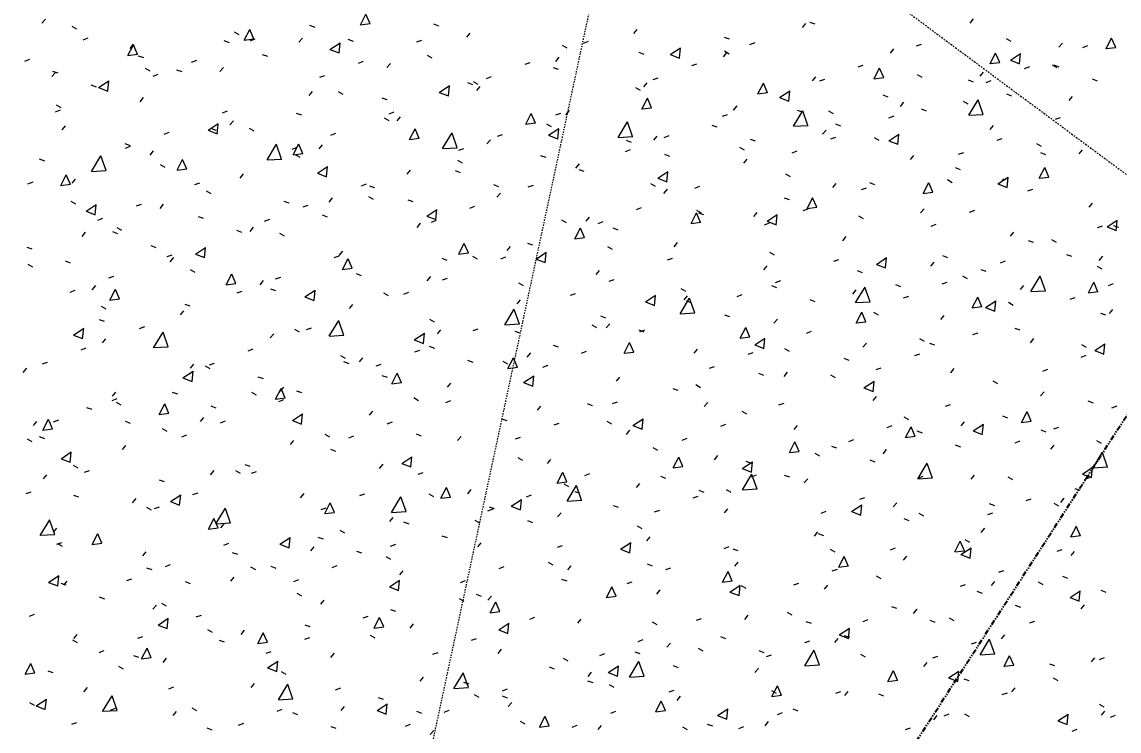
# Model space of a CAD drawing. Header units: centimetres. Extents: x -4512 to 25286, y -2765 to 13485.
# Drawn here: x 21352 to 21437.3, y 10845.5 to 10900.6 of the extents above; entities that cross this region are included whole.
import ezdxf

# ---------------------------------------------------------------- set-up
doc = ezdxf.new("R2010")
doc.units = ezdxf.units.CM
for name, pattern in [('DB_Strichpunkt', [0.28, 0.15, -0.065, 0, -0.065]), ('Grundgrenze', [0.9, 0.4, -0.1, 0.1, -0.1, 0.1, -0.1]), ('Verdeckt 0_5', [0.10584, 0.05292, -0.05292])]:
    doc.linetypes.add(name, pattern=pattern)
for name, color, linetype, lineweight in [('A-ANNO-DIMS', 7, 'Continuous', 5), ('A-ANNO-DIMS-50', 7, 'Continuous', 5), ('A-FLOR', 7, 'Continuous', 9), ('A-FLOR-PATT', 7, 'Continuous', 9), ('S-GRID', 7, 'Continuous', 5)]:
    doc.layers.add(name, color=color, linetype=linetype, lineweight=lineweight)
doc.layers.add('A-DETL', color=251, linetype='Continuous', lineweight=9, true_color=0x4f4f4f)
doc.layers.add('C-PROP-LINE', color=96, linetype='Grundgrenze', lineweight=25, true_color=0x008000)
doc.styles.add('Arial Unicode MS_3', font='ARIALUNI.ttf', dxfattribs={"width": 0.8, "height": 9})
doc.dimstyles.new('M_1_100', dxfattribs={"dimscale": 30.48, "dimtxt": 9.052604, "dimasz": 0.098425, "dimexe": 0.246063, "dimexo": 0.0625, "dimgap": 0.032808, "dimtad": 1, "dimdec": 1, "dimrnd": 0.5, "dimdsep": 46, "dimtxsty": 'Arial Unicode MS_3', "dimblk1": 'OBLIQUE', "dimblk2": 'OBLIQUE', "dimsah": 1, "dimcen": 0.09, "dimazin": 0, "dimtfac": 1, "dimtdec": 4, "dimtix": 1, "dimtmove": 0, "dimatfit": 3, "dimfxl": 0.246063, "dimfxlon": 1, "dimtvp": 1, "dimtolj": 1, "dimtzin": 0, "dimlwd": 13, "dimlwe": 13, "dimarcsym": 2})

# ---------------------------------------------------------------- blocks, each defined once
blk = doc.blocks.new('FP_53-DD - FOK AF 300')
at = {"layer": 'A-FLOR-PATT', "color": 8, "lineweight": 5, "true_color": 0x787878}
for p, q in [((34701.67, 10900.396), (34702.105, 10901.238)), ((34702.421, 10900.485), (34702.103, 10901.228)), ((34676.887, 10900.529), (34677.155, 10900.849)), ((34697.718, 10900.366), (34698.111, 10900.223)), ((34701.669, 10900.397), (34702.423, 10900.497)), ((34707.364, 10900.468), (34707.758, 10900.325)), ((34736.076, 10900.187), (34736.343, 10900.507)), ((34736.643, 10900.616), (34737.036, 10900.473)), ((34749.118, 10900.541), (34749.385, 10900.86)), ((34679.213, 10900.294), (34679.576, 10900.085)), ((34691.853, 10899.86), (34692.216, 10899.652)), ((34692.624, 10899.203), (34693.059, 10900.046)), ((34693.375, 10899.293), (34693.057, 10900.036)), ((34709.95, 10899.428), (34710.218, 10899.748)), ((34722.943, 10899.725), (34723.211, 10900.044)), ((34680.1, 10899.242), (34680.493, 10899.386)), ((34683.574, 10898.007), (34684.01, 10898.85)), ((34683.74, 10898.563), (34684.007, 10898.883)), ((34684.326, 10898.096), (34684.008, 10898.839)), ((34691.052, 10899.179), (34691.446, 10899.036)), ((34692.623, 10899.205), (34693.377, 10899.305)), ((34693.082, 10899.162), (34693.474, 10899.305)), ((34696.891, 10899.051), (34697.158, 10899.371)), ((34699.298, 10898.488), (34700.089, 10899.012)), ((34700.007, 10898.198), (34700.089, 10899.001)), ((34700.701, 10899.284), (34701.095, 10899.141)), ((34706.057, 10899.075), (34706.45, 10899.217)), ((34717.381, 10898.82), (34717.744, 10898.611)), ((34719.027, 10898.979), (34719.419, 10899.122)), ((34725.791, 10898.085), (34726.581, 10898.608)), ((34726.5, 10897.794), (34726.581, 10898.596)), ((34729.987, 10899.442), (34730.38, 10899.299)), ((34731.991, 10898.876), (34732.383, 10899.018)), ((34744.949, 10898.764), (34745.341, 10898.906)), ((34751.927, 10899.344), (34752.29, 10899.134)), ((34756.04, 10898.655), (34756.307, 10898.974)), ((34757.901, 10898.645), (34758.293, 10898.787)), ((34759.702, 10898.544), (34760.136, 10899.385)), ((34759.702, 10898.546), (34760.454, 10898.643)), ((34760.452, 10898.631), (34760.134, 10899.375)), ((34683.574, 10898.008), (34684.328, 10898.108)), ((34684.385, 10897.99), (34684.779, 10897.847)), ((34694.036, 10898.098), (34694.43, 10897.955)), ((34699.298, 10898.488), (34700.007, 10898.21)), ((34706.876, 10898.046), (34707.239, 10897.837)), ((34716.881, 10897.555), (34717.149, 10897.874)), ((34723.329, 10898.266), (34723.723, 10898.123)), ((34725.791, 10898.085), (34726.5, 10897.806)), ((34729.932, 10897.92), (34730.199, 10898.24)), ((34730.004, 10898.365), (34730.367, 10898.156)), ((34742.916, 10898.205), (34743.183, 10898.524)), ((34750.675, 10897.377), (34751.109, 10898.218)), ((34751.425, 10897.465), (34751.106, 10898.208)), ((34752.26, 10897.649), (34753.049, 10898.171)), ((34752.969, 10897.358), (34753.049, 10898.159)), ((34675.553, 10897.582), (34675.946, 10897.726)), ((34684.918, 10897.02), (34685.282, 10896.811)), ((34687.369, 10896.91), (34687.763, 10896.767)), ((34688.536, 10897.505), (34688.929, 10897.649)), ((34690.737, 10896.771), (34691.005, 10897.091)), ((34701.514, 10897.421), (34701.907, 10897.564)), ((34703.739, 10897.079), (34704.007, 10897.399)), ((34714.486, 10897.328), (34714.879, 10897.471)), ((34716.67, 10897.088), (34717.063, 10896.944)), ((34727.453, 10897.228), (34727.845, 10897.37)), ((34740.413, 10897.12), (34740.805, 10897.262)), ((34741.644, 10896.206), (34742.079, 10897.047)), ((34742.395, 10896.294), (34742.076, 10897.037)), ((34750.674, 10897.379), (34751.427, 10897.477)), ((34752.26, 10897.649), (34752.968, 10897.369)), ((34753.367, 10897.004), (34753.759, 10897.146)), ((34755.499, 10897.28), (34755.862, 10897.07)), ((34755.63, 10897.283), (34756.023, 10897.14)), ((34677.668, 10896.381), (34677.936, 10896.701)), ((34677.716, 10896.799), (34678.11, 10896.656)), ((34681.296, 10895.528), (34682.087, 10896.053)), ((34682.006, 10895.239), (34682.087, 10896.042)), ((34685.532, 10896.41), (34685.924, 10896.553)), ((34698.511, 10896.327), (34698.904, 10896.47)), ((34711.485, 10896.237), (34711.877, 10896.379)), ((34724.452, 10896.138), (34724.844, 10896.281)), ((34736.859, 10896.041), (34737.126, 10896.36)), ((34737.414, 10896.032), (34737.806, 10896.174)), ((34741.644, 10896.208), (34742.397, 10896.306)), ((34745.009, 10896.525), (34745.372, 10896.316)), ((34748.979, 10896.115), (34749.372, 10895.972)), ((34749.901, 10896.394), (34750.168, 10896.714)), ((34750.37, 10895.918), (34750.762, 10896.06)), ((34758.609, 10896.195), (34759.002, 10896.051)), ((34680.701, 10895.72), (34681.095, 10895.577)), ((34681.296, 10895.528), (34682.006, 10895.251)), ((34697.673, 10894.903), (34697.94, 10895.223)), ((34699.946, 10895.211), (34700.309, 10895.002)), ((34707.807, 10895.148), (34708.597, 10895.672)), ((34708.516, 10894.859), (34708.597, 10895.661)), ((34710.008, 10895.907), (34710.402, 10895.764)), ((34710.453, 10895.989), (34710.816, 10895.78)), ((34710.733, 10895.281), (34711, 10895.601)), ((34723.08, 10895.538), (34723.444, 10895.329)), ((34723.726, 10895.578), (34723.993, 10895.898)), ((34732.611, 10895.031), (34733.046, 10895.872)), ((34733.362, 10895.119), (34733.043, 10895.862)), ((34734.293, 10894.736), (34735.082, 10895.259)), ((34735.002, 10894.445), (34735.083, 10895.247)), ((34684.522, 10894.416), (34684.789, 10894.736)), ((34703.346, 10894.724), (34703.739, 10894.581)), ((34707.807, 10895.149), (34708.516, 10894.87)), ((34723.575, 10893.852), (34724.009, 10894.693)), ((34724.326, 10893.94), (34724.007, 10894.683)), ((34732.611, 10895.033), (34733.364, 10895.131)), ((34734.293, 10894.736), (34735.001, 10894.457)), ((34742.325, 10894.945), (34742.719, 10894.802)), ((34743.7, 10894.059), (34743.967, 10894.378)), ((34748.583, 10894.463), (34748.945, 10894.253)), ((34749.012, 10893.361), (34749.745, 10894.575)), ((34750.145, 10893.419), (34749.742, 10894.562)), ((34751.958, 10895.028), (34752.351, 10894.884)), ((34756.824, 10894.51), (34757.09, 10894.829)), ((34677.95, 10893.643), (34678.342, 10893.787)), ((34677.982, 10894.177), (34678.346, 10893.968)), ((34690.933, 10893.566), (34691.325, 10893.709)), ((34696.681, 10893.538), (34697.075, 10893.396)), ((34703.91, 10893.48), (34704.303, 10893.623)), ((34714.536, 10892.669), (34714.97, 10893.51)), ((34715.287, 10892.757), (34714.968, 10893.5)), ((34716.882, 10893.387), (34717.274, 10893.53)), ((34717.664, 10893.408), (34717.932, 10893.728)), ((34723.574, 10893.854), (34724.328, 10893.952)), ((34730.715, 10893.774), (34730.982, 10894.093)), ((34735.371, 10892.507), (34736.105, 10893.721)), ((34735.671, 10893.773), (34736.064, 10893.63)), ((34736.504, 10892.565), (34736.102, 10893.708)), ((34738.089, 10893.704), (34738.452, 10893.495)), ((34745.305, 10893.858), (34745.699, 10893.715)), ((34689.81, 10892.196), (34690.601, 10892.72)), ((34690.519, 10891.906), (34690.601, 10892.709)), ((34691.52, 10892.624), (34691.787, 10892.944)), ((34703.524, 10893.155), (34703.887, 10892.946)), ((34704.522, 10892.933), (34704.79, 10893.253)), ((34714.535, 10892.67), (34715.289, 10892.769)), ((34716.155, 10892.709), (34716.518, 10892.5)), ((34721.723, 10891.643), (34722.457, 10892.858)), ((34722.857, 10891.702), (34722.454, 10892.846)), ((34729.847, 10893.286), (34730.239, 10893.429)), ((34738.651, 10892.687), (34739.044, 10892.544)), ((34742.807, 10893.177), (34743.199, 10893.319)), ((34749.011, 10893.362), (34750.148, 10893.433)), ((34755.761, 10893.061), (34756.153, 10893.203)), ((34678.451, 10892.234), (34678.719, 10892.554)), ((34686.387, 10891.908), (34686.78, 10892.052)), ((34689.81, 10892.196), (34690.519, 10891.918)), ((34690.015, 10892.351), (34690.409, 10892.208)), ((34693.014, 10892.374), (34693.377, 10892.165)), ((34699.367, 10891.826), (34699.759, 10891.969)), ((34705.493, 10891.481), (34705.928, 10892.323)), ((34706.245, 10891.57), (34705.926, 10892.313)), ((34708.068, 10890.771), (34708.803, 10891.987)), ((34709.203, 10890.831), (34708.8, 10891.974)), ((34712.341, 10891.736), (34712.733, 10891.879)), ((34716.313, 10891.807), (34717.103, 10892.33)), ((34716.314, 10891.807), (34717.022, 10891.528)), ((34717.023, 10891.517), (34717.104, 10892.319)), ((34725.309, 10891.638), (34725.701, 10891.781)), ((34729.014, 10892.598), (34729.407, 10892.455)), ((34735.37, 10892.508), (34736.507, 10892.579)), ((34737.643, 10891.896), (34737.91, 10892.215)), ((34742.793, 10891.385), (34743.582, 10891.907)), ((34743.502, 10891.094), (34743.582, 10891.896)), ((34750.685, 10892.249), (34750.951, 10892.568)), ((34683.347, 10891.161), (34683.741, 10891.019)), ((34683.382, 10890.812), (34683.775, 10890.955)), ((34694.407, 10889.889), (34695.142, 10891.106)), ((34695.542, 10889.95), (34695.139, 10891.093)), ((34696.448, 10890.29), (34696.883, 10891.132)), ((34697.199, 10890.379), (34696.881, 10891.122)), ((34698.456, 10890.757), (34698.723, 10891.077)), ((34705.493, 10891.483), (34706.246, 10891.582)), ((34711.516, 10891.135), (34711.783, 10891.455)), ((34721.722, 10891.644), (34722.86, 10891.717)), ((34722.356, 10891.421), (34722.749, 10891.278)), ((34724.509, 10891.432), (34724.777, 10891.752)), ((34731.995, 10891.513), (34732.389, 10891.37)), ((34738.271, 10891.532), (34738.663, 10891.674)), ((34741.664, 10891.643), (34742.027, 10891.434)), ((34742.793, 10891.385), (34743.501, 10891.106)), ((34751.227, 10891.419), (34751.619, 10891.561)), ((34754.278, 10891.175), (34754.641, 10890.966)), ((34680.739, 10888.999), (34681.475, 10890.216)), ((34681.875, 10889.06), (34681.472, 10890.203)), ((34685.305, 10890.269), (34685.572, 10890.589)), ((34696.363, 10890.732), (34696.756, 10890.875)), ((34696.447, 10890.292), (34697.201, 10890.391)), ((34696.593, 10890.319), (34696.957, 10890.11)), ((34708.068, 10890.772), (34709.206, 10890.845)), ((34709.339, 10890.644), (34709.731, 10890.787)), ((34715.696, 10890.242), (34716.089, 10890.099)), ((34722.308, 10890.548), (34722.7, 10890.691)), ((34725.338, 10890.337), (34725.731, 10890.194)), ((34731.167, 10890.881), (34731.531, 10890.672)), ((34735.272, 10890.444), (34735.664, 10890.587)), ((34744.484, 10889.914), (34744.75, 10890.233)), ((34748.23, 10890.333), (34748.621, 10890.475)), ((34754.601, 10890.466), (34754.994, 10890.322)), ((34757.608, 10890.365), (34757.874, 10890.684)), ((34676.678, 10889.969), (34677.072, 10889.827)), ((34686.08, 10889.534), (34686.443, 10889.325)), ((34687.399, 10889.094), (34687.835, 10889.937)), ((34688.151, 10889.184), (34687.832, 10889.926)), ((34694.406, 10889.891), (34695.545, 10889.964)), ((34698.322, 10888.861), (34699.112, 10889.385)), ((34699.031, 10888.572), (34699.113, 10889.374)), ((34709.227, 10889.878), (34709.59, 10889.669)), ((34718.448, 10889.263), (34718.715, 10889.582)), ((34731.499, 10889.629), (34731.766, 10889.948)), ((34747.949, 10889.297), (34748.342, 10889.154)), ((34754.498, 10888.462), (34754.931, 10889.302)), ((34755.248, 10888.549), (34754.929, 10889.292)), ((34678.348, 10887.895), (34678.783, 10888.737)), ((34679.1, 10887.985), (34678.781, 10888.727)), ((34679.234, 10888.087), (34679.501, 10888.408)), ((34680.738, 10889), (34681.878, 10889.075)), ((34687.399, 10889.096), (34688.153, 10889.196)), ((34692.303, 10888.478), (34692.571, 10888.798)), ((34698.322, 10888.861), (34699.031, 10888.583)), ((34705.306, 10888.787), (34705.573, 10889.107)), ((34709.034, 10889.061), (34709.428, 10888.918)), ((34718.678, 10889.159), (34719.072, 10889.016)), ((34724.819, 10888.463), (34725.609, 10888.986)), ((34724.819, 10888.463), (34725.528, 10888.184)), ((34725.528, 10888.173), (34725.609, 10888.974)), ((34734.743, 10888.821), (34735.106, 10888.612)), ((34747.361, 10888.358), (34747.724, 10888.149)), ((34751.292, 10888.032), (34752.081, 10888.554)), ((34751.469, 10888.105), (34751.736, 10888.424)), ((34752, 10887.741), (34752.081, 10888.543)), ((34754.497, 10888.464), (34755.25, 10888.561)), ((34675.8, 10888.045), (34676.192, 10888.188)), ((34678.348, 10887.896), (34679.102, 10887.996)), ((34688.784, 10887.97), (34689.177, 10888.113)), ((34701.764, 10887.887), (34702.156, 10888.03)), ((34702.371, 10887.877), (34702.765, 10887.735)), ((34712.017, 10887.979), (34712.411, 10887.836)), ((34714.737, 10887.796), (34715.129, 10887.939)), ((34724.244, 10888.055), (34724.607, 10887.846)), ((34725.293, 10887.287), (34725.561, 10887.607)), ((34727.704, 10887.698), (34728.096, 10887.84)), ((34738.427, 10887.751), (34738.694, 10888.07)), ((34740.666, 10887.591), (34741.058, 10887.733)), ((34741.295, 10888.126), (34741.689, 10887.983)), ((34745.468, 10887.292), (34745.902, 10888.132)), ((34746.218, 10887.38), (34745.9, 10888.122)), ((34751.292, 10888.032), (34752, 10887.753)), ((34753.622, 10887.477), (34754.014, 10887.619)), ((34679.144, 10886.691), (34679.508, 10886.483)), ((34689.66, 10887.481), (34690.024, 10887.272)), ((34695.706, 10886.691), (34696.1, 10886.549)), ((34699.24, 10886.612), (34699.507, 10886.932)), ((34702.298, 10887.044), (34702.661, 10886.835)), ((34705.355, 10886.796), (34705.749, 10886.653)), ((34712.3, 10886.99), (34712.567, 10887.31)), ((34734.64, 10886.953), (34735.033, 10886.81)), ((34736.436, 10886.118), (34736.87, 10886.959)), ((34737.186, 10886.206), (34736.867, 10886.948)), ((34745.468, 10887.294), (34746.22, 10887.391)), ((34680.318, 10885.899), (34681.109, 10886.424)), ((34680.318, 10885.899), (34681.028, 10885.622)), ((34681.028, 10885.61), (34681.11, 10886.413)), ((34684.239, 10886.312), (34684.631, 10886.455)), ((34686.088, 10886.124), (34686.356, 10886.444)), ((34697.22, 10886.232), (34697.612, 10886.375)), ((34706.833, 10885.524), (34707.623, 10886.048)), ((34707.542, 10885.235), (34707.623, 10886.037)), ((34710.195, 10886.145), (34710.588, 10886.287)), ((34723.165, 10886.049), (34723.557, 10886.192)), ((34727.821, 10885.997), (34728.184, 10885.788)), ((34732.283, 10885.484), (34732.55, 10885.804)), ((34736.129, 10885.946), (34736.521, 10886.088)), ((34736.435, 10886.12), (34737.188, 10886.218)), ((34745.268, 10885.77), (34745.535, 10886.089)), ((34749.087, 10885.835), (34749.479, 10885.977)), ((34758.392, 10886.221), (34758.659, 10886.54)), ((34681.233, 10885.216), (34681.626, 10885.359)), ((34689.039, 10885.503), (34689.434, 10885.361)), ((34694.216, 10885.138), (34694.609, 10885.281)), ((34698.691, 10885.611), (34699.085, 10885.468)), ((34706.09, 10884.642), (34706.357, 10884.962)), ((34706.833, 10885.525), (34707.542, 10885.246)), ((34707.193, 10885.052), (34707.586, 10885.195)), ((34717.319, 10885.227), (34717.682, 10885.018)), ((34719.232, 10885.118), (34719.499, 10885.438)), ((34720.165, 10884.959), (34720.557, 10885.101)), ((34727.4, 10884.94), (34727.834, 10885.781)), ((34727.4, 10884.941), (34728.153, 10885.04)), ((34728.151, 10885.028), (34727.832, 10885.77)), ((34727.983, 10885.778), (34728.376, 10885.635)), ((34733.13, 10884.857), (34733.522, 10885)), ((34733.323, 10885.117), (34734.112, 10885.64)), ((34733.323, 10885.117), (34734.032, 10884.838)), ((34734.032, 10884.827), (34734.113, 10885.628)), ((34740.442, 10885.538), (34740.805, 10885.329)), ((34759.789, 10884.677), (34760.578, 10885.199)), ((34760.497, 10884.386), (34760.578, 10885.187)), ((34680.017, 10883.942), (34680.285, 10884.262)), ((34682.371, 10884.313), (34682.765, 10884.171)), ((34682.726, 10884.64), (34683.089, 10884.431)), ((34692.025, 10884.424), (34692.419, 10884.281)), ((34693.087, 10884.333), (34693.354, 10884.653)), ((34695.367, 10884.208), (34695.73, 10883.999)), ((34718.361, 10883.757), (34718.796, 10884.598)), ((34719.112, 10883.846), (34718.794, 10884.588)), ((34721.324, 10884.6), (34721.718, 10884.457)), ((34746.09, 10884.748), (34746.481, 10884.89)), ((34752.254, 10883.961), (34752.521, 10884.28)), ((34759.043, 10884.631), (34759.435, 10884.773)), ((34759.789, 10884.678), (34760.497, 10884.398)), ((34760.284, 10884.795), (34760.677, 10884.651)), ((34685.357, 10883.234), (34685.751, 10883.092)), ((34709.32, 10882.571), (34709.754, 10883.412)), ((34710.071, 10882.66), (34709.752, 10883.402)), ((34714.664, 10883.421), (34715.058, 10883.278)), ((34718.361, 10883.759), (34719.114, 10883.858)), ((34726.078, 10883.143), (34726.345, 10883.463)), ((34739.212, 10883.607), (34739.478, 10883.926)), ((34753.633, 10883.628), (34754.026, 10883.485)), ((34755.444, 10883.695), (34755.807, 10883.486)), ((34675.701, 10883.12), (34676.096, 10882.978)), ((34686.637, 10882.375), (34687.03, 10882.518)), ((34688.834, 10882.57), (34689.625, 10883.094)), ((34688.834, 10882.57), (34689.544, 10882.292)), ((34689.544, 10882.281), (34689.625, 10883.083)), ((34699.618, 10882.295), (34700.01, 10882.437)), ((34700.024, 10882.467), (34700.291, 10882.787)), ((34709.319, 10882.573), (34710.073, 10882.672)), ((34710.392, 10882.396), (34710.755, 10882.187)), ((34713.084, 10882.846), (34713.351, 10883.165)), ((34715.342, 10882.186), (34716.132, 10882.709)), ((34716.051, 10881.896), (34716.132, 10882.698)), ((34720.897, 10883.17), (34721.26, 10882.961)), ((34733.521, 10882.716), (34733.884, 10882.507)), ((34746.98, 10882.459), (34747.374, 10882.315)), ((34756.613, 10882.541), (34757.006, 10882.397)), ((34759.178, 10882.078), (34759.444, 10882.397)), ((34675.789, 10881.796), (34676.153, 10881.588)), ((34678.688, 10882.043), (34679.082, 10881.901)), ((34686.872, 10881.979), (34687.14, 10882.299)), ((34700.275, 10881.38), (34700.71, 10882.222)), ((34701.027, 10881.47), (34700.708, 10882.212)), ((34708.002, 10882.239), (34708.396, 10882.096)), ((34712.593, 10882.206), (34712.985, 10882.349)), ((34715.342, 10882.186), (34716.051, 10881.908)), ((34725.562, 10882.11), (34725.954, 10882.252)), ((34733.069, 10881.341), (34733.335, 10881.66)), ((34738.526, 10882.006), (34738.917, 10882.148)), ((34741.825, 10881.769), (34742.614, 10882.292)), ((34741.825, 10881.77), (34742.534, 10881.491)), ((34742.534, 10881.479), (34742.615, 10882.28)), ((34746.053, 10881.627), (34746.32, 10881.946)), ((34751.483, 10881.894), (34751.875, 10882.036)), ((34759.018, 10881.634), (34759.381, 10881.424)), ((34682.091, 10880.717), (34682.483, 10880.86)), ((34688.434, 10881.369), (34688.797, 10881.16)), ((34691.227, 10880.186), (34691.662, 10881.028)), ((34691.979, 10880.275), (34691.66, 10881.018)), ((34695.074, 10880.639), (34695.466, 10880.782)), ((34700.275, 10881.382), (34701.029, 10881.482)), ((34701.338, 10881.054), (34701.732, 10880.912)), ((34706.874, 10880.498), (34707.142, 10880.818)), ((34708.051, 10880.554), (34708.443, 10880.697)), ((34720.017, 10880.975), (34720.284, 10881.294)), ((34740.326, 10881.287), (34740.72, 10881.144)), ((34748.528, 10880.879), (34748.891, 10880.67)), ((34749.961, 10881.373), (34750.354, 10881.229)), ((34753.849, 10879.648), (34754.582, 10880.861)), ((34754.982, 10879.705), (34754.579, 10880.848)), ((34680.802, 10879.798), (34681.069, 10880.118)), ((34682.177, 10878.987), (34682.612, 10879.829)), ((34682.929, 10879.077), (34682.61, 10879.819)), ((34691.227, 10880.188), (34691.981, 10880.287)), ((34693.871, 10880.188), (34694.139, 10880.508)), ((34694.673, 10879.868), (34695.067, 10879.725)), ((34713.971, 10880.34), (34714.334, 10880.132)), ((34721.023, 10880.461), (34721.415, 10880.604)), ((34726.599, 10879.891), (34726.962, 10879.682)), ((34733.67, 10880.114), (34734.064, 10879.971)), ((34733.988, 10880.36), (34734.38, 10880.502)), ((34740.209, 10878.794), (34740.942, 10880.008)), ((34741.342, 10878.853), (34740.939, 10879.995)), ((34743.307, 10880.202), (34743.701, 10880.059)), ((34746.948, 10880.251), (34747.34, 10880.393)), ((34753.04, 10879.819), (34753.306, 10880.137)), ((34758.324, 10879.551), (34758.757, 10880.391)), ((34759.074, 10879.638), (34758.755, 10880.381)), ((34759.902, 10880.135), (34760.294, 10880.276)), ((34679.085, 10879.62), (34679.478, 10879.763)), ((34682.176, 10878.989), (34682.931, 10879.089)), ((34692.07, 10879.545), (34692.462, 10879.688)), ((34697.349, 10879.238), (34698.139, 10879.762)), ((34697.349, 10879.238), (34698.058, 10878.961)), ((34698.059, 10878.949), (34698.14, 10879.751)), ((34703.463, 10879.563), (34703.826, 10879.354)), ((34705.049, 10879.461), (34705.441, 10879.604)), ((34713.869, 10878.702), (34714.137, 10879.022)), ((34718.022, 10879.37), (34718.414, 10879.513)), ((34723.85, 10878.845), (34724.639, 10879.368)), ((34724.559, 10878.555), (34724.64, 10879.357)), ((34726.561, 10877.932), (34727.295, 10879.146)), ((34726.863, 10879), (34727.13, 10879.32)), ((34727.696, 10877.991), (34727.292, 10879.133)), ((34730.989, 10879.272), (34731.381, 10879.414)), ((34736.652, 10879.029), (34737.046, 10878.886)), ((34739.997, 10879.464), (34740.264, 10879.783)), ((34743.95, 10879.165), (34744.342, 10879.307)), ((34749.295, 10878.382), (34749.728, 10879.222)), ((34750.045, 10878.469), (34749.726, 10879.212)), ((34753.849, 10879.649), (34754.985, 10879.72)), ((34756.906, 10879.05), (34757.298, 10879.192)), ((34758.323, 10879.553), (34759.076, 10879.65)), ((34681.499, 10878.528), (34681.863, 10878.319)), ((34687.657, 10877.835), (34687.924, 10878.155)), ((34688.006, 10878.679), (34688.4, 10878.537)), ((34700.809, 10878.324), (34701.076, 10878.643)), ((34712.907, 10877.06), (34713.642, 10878.276)), ((34714.042, 10877.12), (34713.639, 10878.263)), ((34723.85, 10878.845), (34724.559, 10878.567)), ((34727.013, 10878.938), (34727.407, 10878.795)), ((34740.208, 10878.796), (34741.345, 10878.867)), ((34749.294, 10878.384), (34750.047, 10878.481)), ((34750.326, 10878.42), (34751.115, 10878.941)), ((34750.326, 10878.42), (34751.035, 10878.141)), ((34751.035, 10878.129), (34751.115, 10878.93)), ((34752.103, 10878.818), (34752.466, 10878.609)), ((34759.964, 10877.936), (34760.231, 10878.255)), ((34681.337, 10877.488), (34681.731, 10877.346)), ((34699.247, 10876.18), (34699.982, 10877.396)), ((34700.382, 10876.241), (34699.979, 10877.383)), ((34707.043, 10877.508), (34707.406, 10877.3)), ((34720.354, 10877.76), (34720.748, 10877.617)), ((34726.561, 10877.933), (34727.699, 10878.005)), ((34729.995, 10877.854), (34730.389, 10877.711)), ((34733.854, 10877.198), (34734.121, 10877.518)), ((34740.263, 10877.209), (34740.697, 10878.049)), ((34740.263, 10877.211), (34741.015, 10877.308)), ((34741.014, 10877.297), (34740.694, 10878.039)), ((34741.609, 10878.06), (34741.972, 10877.85)), ((34746.839, 10877.484), (34747.106, 10877.803)), ((34759.258, 10877.982), (34759.651, 10877.838)), ((34679.344, 10876.274), (34680.135, 10876.799)), ((34680.054, 10875.986), (34680.135, 10876.787)), ((34684.49, 10876.781), (34684.883, 10876.924)), ((34685.58, 10875.29), (34686.315, 10876.507)), ((34686.716, 10875.352), (34686.312, 10876.494)), ((34696.532, 10876.727), (34696.896, 10876.519)), ((34697.473, 10876.703), (34697.865, 10876.846)), ((34705.862, 10875.905), (34706.652, 10876.428)), ((34706.571, 10875.615), (34706.652, 10876.417)), ((34707.66, 10876.355), (34707.927, 10876.675)), ((34710.449, 10876.617), (34710.842, 10876.76)), ((34712.907, 10877.062), (34714.045, 10877.135)), ((34713.693, 10876.579), (34714.087, 10876.437)), ((34719.674, 10877.064), (34720.038, 10876.855)), ((34720.803, 10876.832), (34721.07, 10877.151)), ((34723.337, 10876.677), (34723.731, 10876.534)), ((34723.42, 10876.523), (34723.813, 10876.666)), ((34731.228, 10876.032), (34731.662, 10876.872)), ((34731.979, 10876.12), (34731.66, 10876.862)), ((34736.386, 10876.422), (34736.778, 10876.564)), ((34749.345, 10876.312), (34749.737, 10876.454)), ((34752.607, 10876.814), (34753, 10876.671)), ((34679.344, 10876.274), (34680.054, 10875.997)), ((34681.587, 10875.654), (34681.854, 10875.974)), ((34694.657, 10876.045), (34694.924, 10876.365)), ((34699.247, 10876.181), (34700.385, 10876.255)), ((34705.862, 10875.905), (34706.571, 10875.627)), ((34722.19, 10874.85), (34722.624, 10875.691)), ((34722.941, 10874.939), (34722.622, 10875.681)), ((34731.228, 10876.033), (34731.981, 10876.132)), ((34732.356, 10875.503), (34733.145, 10876.025)), ((34733.065, 10875.212), (34733.145, 10876.013)), ((34740.783, 10875.322), (34741.05, 10875.641)), ((34745.185, 10876), (34745.548, 10875.791)), ((34745.954, 10875.644), (34746.347, 10875.501)), ((34753.826, 10875.677), (34754.093, 10875.996)), ((34758.826, 10875.068), (34759.614, 10875.589)), ((34759.534, 10874.777), (34759.615, 10875.578)), ((34679.943, 10875.122), (34680.336, 10875.266)), ((34685.579, 10875.292), (34686.718, 10875.366)), ((34692.928, 10875.047), (34693.321, 10875.19)), ((34705.907, 10874.965), (34706.3, 10875.107)), ((34707.03, 10875.397), (34707.424, 10875.254)), ((34714.655, 10874.56), (34714.922, 10874.879)), ((34716.677, 10875.498), (34717.071, 10875.355)), ((34718.881, 10874.874), (34719.273, 10875.016)), ((34722.19, 10874.852), (34722.943, 10874.951)), ((34727.649, 10874.858), (34727.916, 10875.177)), ((34731.848, 10874.775), (34732.24, 10874.918)), ((34732.356, 10875.503), (34733.065, 10875.224)), ((34734.689, 10875.238), (34735.052, 10875.029)), ((34744.81, 10874.669), (34745.202, 10874.811)), ((34757.766, 10874.555), (34758.158, 10874.697)), ((34757.8, 10875.534), (34758.163, 10875.324)), ((34758.826, 10875.068), (34759.534, 10874.789)), ((34676.938, 10874.025), (34677.33, 10874.169)), ((34688.442, 10873.692), (34688.71, 10874.012)), ((34689.6, 10873.889), (34689.963, 10873.681)), ((34689.924, 10873.952), (34690.317, 10874.096)), ((34700.113, 10874.674), (34700.477, 10874.466)), ((34700.366, 10874.212), (34700.76, 10874.069)), ((34701.594, 10874.181), (34701.862, 10874.501)), ((34702.905, 10873.872), (34703.297, 10874.015)), ((34710.015, 10874.316), (34710.409, 10874.173)), ((34712.748, 10874.234), (34713.111, 10874.025)), ((34713.149, 10873.665), (34713.584, 10874.506)), ((34713.901, 10873.754), (34713.581, 10874.496)), ((34715.88, 10873.783), (34716.272, 10873.926)), ((34739.299, 10874.472), (34739.693, 10874.329)), ((34675.43, 10873.37), (34675.698, 10873.69)), ((34687.862, 10872.948), (34688.653, 10873.472)), ((34688.572, 10872.659), (34688.653, 10873.461)), ((34693.7, 10873.025), (34694.095, 10872.882)), ((34703.351, 10873.132), (34703.745, 10872.99)), ((34704.105, 10872.475), (34704.54, 10873.317)), ((34704.857, 10872.564), (34704.538, 10873.306)), ((34713.149, 10873.667), (34713.903, 10873.765)), ((34714.373, 10872.569), (34715.163, 10873.092)), ((34715.083, 10872.28), (34715.163, 10873.081)), ((34721.589, 10872.69), (34721.856, 10873.009)), ((34728.849, 10873.687), (34729.241, 10873.829)), ((34732.643, 10873.298), (34733.036, 10873.155)), ((34734.641, 10873.057), (34734.907, 10873.376)), ((34738.266, 10873.18), (34738.629, 10872.971)), ((34741.812, 10873.582), (34742.204, 10873.724)), ((34747.626, 10873.343), (34747.893, 10873.662)), ((34754.769, 10873.47), (34755.161, 10873.612)), ((34687.862, 10872.948), (34688.572, 10872.671)), ((34695.059, 10871.282), (34695.493, 10872.123)), ((34695.442, 10871.903), (34695.71, 10872.223)), ((34704.105, 10872.477), (34704.859, 10872.576)), ((34708.446, 10872.213), (34708.713, 10872.533)), ((34714.373, 10872.569), (34715.083, 10872.291)), ((34727.767, 10872.414), (34728.13, 10872.205)), ((34740.861, 10872.158), (34741.65, 10872.68)), ((34740.861, 10872.158), (34741.569, 10871.879)), ((34741.57, 10871.868), (34741.65, 10872.668)), ((34750.885, 10872.718), (34751.248, 10872.509)), ((34682.344, 10871.188), (34682.736, 10871.331)), ((34682.372, 10871.512), (34682.64, 10871.832)), ((34687.033, 10871.835), (34687.427, 10871.693)), ((34693.182, 10871.837), (34693.545, 10871.629)), ((34695.058, 10871.283), (34695.812, 10871.383)), ((34695.81, 10871.371), (34695.491, 10872.113)), ((34696.686, 10871.946), (34697.08, 10871.804)), ((34705.82, 10871.402), (34706.184, 10871.194)), ((34725.985, 10872.122), (34726.379, 10871.979)), ((34741.57, 10871.181), (34741.837, 10871.5)), ((34754.613, 10871.536), (34754.88, 10871.855)), ((34680.364, 10870.644), (34680.758, 10870.502)), ((34682.665, 10871.048), (34683.029, 10870.84)), ((34686.009, 10870.084), (34686.443, 10870.926)), ((34686.761, 10870.174), (34686.441, 10870.916)), ((34690.019, 10870.758), (34690.414, 10870.615)), ((34695.328, 10871.112), (34695.721, 10871.255)), ((34708.307, 10871.029), (34708.699, 10871.172)), ((34715.442, 10870.418), (34715.709, 10870.738)), ((34719.325, 10870.943), (34719.719, 10870.8)), ((34721.28, 10870.938), (34721.672, 10871.08)), ((34728.436, 10870.717), (34728.703, 10871.036)), ((34734.247, 10870.838), (34734.639, 10870.981)), ((34747.208, 10870.731), (34747.6, 10870.873)), ((34758.293, 10871.149), (34758.687, 10871.005)), ((34760.163, 10870.616), (34760.555, 10870.758)), ((34676.956, 10868.882), (34677.391, 10869.724)), ((34677.708, 10868.973), (34677.388, 10869.714)), ((34677.797, 10869.529), (34678.19, 10869.672)), ((34683.351, 10869.567), (34683.745, 10869.425)), ((34686.008, 10870.086), (34686.762, 10870.186)), ((34689.228, 10869.55), (34689.496, 10869.87)), ((34690.783, 10869.456), (34691.176, 10869.599)), ((34696.379, 10869.619), (34697.169, 10870.143)), ((34696.379, 10869.619), (34697.088, 10869.342)), ((34697.089, 10869.33), (34697.169, 10870.132)), ((34702.381, 10870.039), (34702.648, 10870.359)), ((34712.664, 10869.762), (34713.058, 10869.619)), ((34720.843, 10869.587), (34721.206, 10869.379)), ((34722.883, 10869.232), (34723.673, 10869.754)), ((34723.593, 10868.942), (34723.673, 10869.743)), ((34731.345, 10870.357), (34731.708, 10870.149)), ((34743.967, 10869.9), (34744.33, 10869.691)), ((34751.642, 10869.981), (34752.035, 10869.837)), ((34753.124, 10869.478), (34753.877, 10869.575)), ((34753.125, 10869.476), (34753.558, 10870.315)), ((34753.875, 10869.563), (34753.556, 10870.305)), ((34676.216, 10869.227), (34676.484, 10869.547)), ((34676.955, 10868.884), (34677.71, 10868.984)), ((34686.248, 10868.998), (34686.612, 10868.79)), ((34703.764, 10869.376), (34704.157, 10869.519)), ((34716.739, 10869.288), (34717.132, 10869.43)), ((34722.376, 10868.549), (34722.642, 10868.868)), ((34722.884, 10869.232), (34723.593, 10868.953)), ((34729.709, 10869.192), (34730.101, 10869.334)), ((34735.428, 10868.916), (34735.694, 10869.235)), ((34742.672, 10869.088), (34743.064, 10869.23)), ((34744.094, 10868.304), (34744.527, 10869.144)), ((34744.844, 10868.391), (34744.525, 10869.133)), ((34744.988, 10868.81), (34745.382, 10868.667)), ((34748.413, 10869.202), (34748.68, 10869.521)), ((34749.364, 10868.811), (34750.153, 10869.333)), ((34749.364, 10868.811), (34750.073, 10868.532)), ((34750.073, 10868.521), (34750.153, 10869.321)), ((34754.622, 10868.895), (34755.016, 10868.752)), ((34755.63, 10868.976), (34756.022, 10869.118)), ((34675.729, 10868.205), (34676.093, 10867.997)), ((34676.681, 10868.374), (34677.075, 10868.232)), ((34687.779, 10868.361), (34688.172, 10868.504)), ((34696.229, 10867.761), (34696.496, 10868.081)), ((34698.89, 10868.567), (34699.254, 10868.359)), ((34700.761, 10868.283), (34701.154, 10868.426)), ((34706.001, 10868.579), (34706.395, 10868.436)), ((34709.232, 10868.072), (34709.5, 10868.392)), ((34713.738, 10868.196), (34714.13, 10868.339)), ((34726.709, 10868.102), (34727.101, 10868.245)), ((34735.059, 10867.128), (34735.493, 10867.968)), ((34735.81, 10867.216), (34735.491, 10867.957)), ((34739.674, 10868), (34740.066, 10868.143)), ((34744.093, 10868.306), (34744.846, 10868.403)), ((34752.633, 10867.891), (34753.025, 10868.033)), ((34758.971, 10868.06), (34759.334, 10867.851)), ((34678.372, 10866.653), (34679.163, 10867.178)), ((34679.082, 10866.365), (34679.163, 10867.166)), ((34683.159, 10867.37), (34683.426, 10867.69)), ((34699.336, 10867.393), (34699.73, 10867.251)), ((34724.422, 10867.532), (34724.785, 10867.324)), ((34735.059, 10867.129), (34735.812, 10867.227)), ((34737.048, 10867.079), (34737.411, 10866.871)), ((34738.333, 10867.638), (34738.727, 10867.494)), ((34742.357, 10867.041), (34742.624, 10867.36)), ((34747.97, 10867.725), (34748.363, 10867.582)), ((34755.401, 10867.396), (34755.667, 10867.715)), ((34758.694, 10865.945), (34759.426, 10867.157)), ((34759.827, 10866.002), (34759.423, 10867.144)), ((34678.372, 10866.653), (34679.082, 10866.376)), ((34679.313, 10866.157), (34679.677, 10865.949)), ((34692.67, 10866.205), (34693.064, 10866.063)), ((34703.167, 10865.898), (34703.435, 10866.218)), ((34704.894, 10866.289), (34705.684, 10866.812)), ((34704.894, 10866.289), (34705.604, 10866.011)), ((34705.604, 10866), (34705.684, 10866.801)), ((34713.917, 10866.758), (34714.281, 10866.55)), ((34716.229, 10866.278), (34716.496, 10866.597)), ((34726.022, 10865.947), (34726.456, 10866.787)), ((34726.773, 10866.036), (34726.454, 10866.777)), ((34729.223, 10866.576), (34729.49, 10866.895)), ((34731.392, 10865.892), (34732.181, 10866.414)), ((34731.676, 10866.463), (34732.07, 10866.32)), ((34732.101, 10865.602), (34732.182, 10866.403)), ((34741.315, 10866.554), (34741.709, 10866.411)), ((34745.054, 10865.092), (34745.787, 10866.305)), ((34746.188, 10865.15), (34745.784, 10866.292)), ((34677.003, 10865.086), (34677.27, 10865.406)), ((34680.198, 10865.596), (34680.591, 10865.739)), ((34690.015, 10865.409), (34690.282, 10865.729)), ((34691.959, 10865.73), (34692.322, 10865.522)), ((34693.184, 10865.523), (34693.577, 10865.666)), ((34706.165, 10865.442), (34706.557, 10865.584)), ((34716.982, 10864.763), (34717.416, 10865.603)), ((34717.733, 10864.851), (34717.414, 10865.593)), ((34719.139, 10865.353), (34719.532, 10865.495)), ((34726.022, 10865.949), (34726.775, 10866.047)), ((34731.392, 10865.892), (34732.101, 10865.614)), ((34731.407, 10864.231), (34732.141, 10865.444)), ((34732.108, 10865.256), (34732.5, 10865.398)), ((34732.542, 10864.29), (34732.138, 10865.431)), ((34734.659, 10865.38), (34735.053, 10865.237)), ((34745.071, 10865.151), (34745.463, 10865.293)), ((34749.201, 10865.063), (34749.468, 10865.382)), ((34757.866, 10865.463), (34758.654, 10865.984)), ((34757.866, 10865.463), (34758.574, 10865.184)), ((34758.575, 10865.172), (34758.654, 10865.972)), ((34758.693, 10865.946), (34759.83, 10866.016)), ((34686.002, 10865.015), (34686.396, 10864.873)), ((34716.982, 10864.764), (34717.735, 10864.863)), ((34717.497, 10864.705), (34717.861, 10864.496)), ((34717.754, 10863.36), (34718.488, 10864.574)), ((34718.889, 10863.42), (34718.485, 10864.561)), ((34723.163, 10864.409), (34723.43, 10864.728)), ((34725.018, 10865.285), (34725.412, 10865.143)), ((34736.215, 10864.776), (34736.482, 10865.095)), ((34745.054, 10865.093), (34746.191, 10865.165)), ((34752.056, 10865.245), (34752.419, 10865.036)), ((34758.028, 10865.039), (34758.42, 10865.181)), ((34675.651, 10863.936), (34676.044, 10864.08)), ((34679.332, 10863.823), (34679.727, 10863.681)), ((34686.893, 10863.33), (34687.683, 10863.854)), ((34687.603, 10863.041), (34687.684, 10863.843)), ((34688.639, 10863.866), (34689.032, 10864.009)), ((34697.016, 10863.621), (34697.283, 10863.94)), ((34701.622, 10863.788), (34702.014, 10863.931)), ((34704.094, 10862.48), (34704.829, 10863.695)), ((34705.23, 10862.541), (34704.825, 10863.682)), ((34706.99, 10863.927), (34707.353, 10863.718)), ((34707.939, 10863.574), (34708.373, 10864.415)), ((34707.939, 10863.576), (34708.692, 10863.675)), ((34708.69, 10863.663), (34708.371, 10864.405)), ((34710.02, 10863.932), (34710.287, 10864.251)), ((34714.599, 10863.702), (34714.991, 10863.845)), ((34718.358, 10864.106), (34718.752, 10863.963)), ((34727.57, 10863.609), (34727.962, 10863.751)), ((34728.001, 10864.204), (34728.395, 10864.061)), ((34730.126, 10864.257), (34730.49, 10864.048)), ((34731.407, 10864.232), (34732.545, 10864.304)), ((34740.535, 10863.507), (34740.927, 10863.649)), ((34757.27, 10864.339), (34757.664, 10864.196)), ((34683.946, 10863.229), (34684.213, 10863.549)), ((34685.025, 10862.891), (34685.389, 10862.683)), ((34685.635, 10862.771), (34686.027, 10862.914)), ((34686.893, 10863.33), (34687.603, 10863.053)), ((34690.428, 10861.592), (34691.163, 10862.807)), ((34691.564, 10861.653), (34691.159, 10862.794)), ((34698.619, 10862.695), (34699.011, 10862.838)), ((34698.893, 10862.382), (34699.327, 10863.223)), ((34699.644, 10862.471), (34699.325, 10863.213)), ((34711.597, 10862.611), (34711.99, 10862.754)), ((34711.696, 10862.924), (34712.09, 10862.782)), ((34713.408, 10862.956), (34714.198, 10863.48)), ((34713.408, 10862.957), (34714.117, 10862.679)), ((34714.118, 10862.667), (34714.198, 10863.468)), ((34717.754, 10863.361), (34718.892, 10863.434)), ((34721.342, 10863.025), (34721.736, 10862.882)), ((34730.011, 10862.437), (34730.278, 10862.756)), ((34739.899, 10862.55), (34740.688, 10863.072)), ((34740.608, 10862.26), (34740.688, 10863.061)), ((34743.146, 10862.902), (34743.412, 10863.221)), ((34750.618, 10863.171), (34751.012, 10863.027)), ((34753.495, 10863.398), (34753.886, 10863.54)), ((34755.632, 10863.186), (34755.995, 10862.977)), ((34756.189, 10863.257), (34756.455, 10863.576)), ((34676.754, 10860.694), (34677.49, 10861.91)), ((34677.891, 10860.756), (34677.486, 10861.897)), ((34689.843, 10861.185), (34690.278, 10862.026)), ((34690.595, 10861.275), (34690.276, 10862.016)), ((34698.892, 10862.383), (34699.646, 10862.483)), ((34703.955, 10861.758), (34704.222, 10862.078)), ((34704.094, 10862.482), (34705.233, 10862.555)), ((34717.016, 10862.138), (34717.283, 10862.457)), ((34724.57, 10862.519), (34724.962, 10862.662)), ((34737.537, 10862.42), (34737.929, 10862.562)), ((34739.899, 10862.551), (34740.608, 10862.272)), ((34743.964, 10862), (34744.358, 10861.857)), ((34745.139, 10862.428), (34745.502, 10862.219)), ((34750.498, 10862.312), (34750.889, 10862.454)), ((34677.79, 10860.945), (34678.057, 10861.265)), ((34689.843, 10861.187), (34690.597, 10861.287)), ((34690.427, 10861.593), (34691.566, 10861.667)), ((34690.803, 10861.269), (34691.07, 10861.588)), ((34700.06, 10861.093), (34700.424, 10860.885)), ((34705.033, 10861.741), (34705.427, 10861.598)), ((34710.571, 10861.875), (34710.934, 10861.666)), ((34714.681, 10861.844), (34715.075, 10861.702)), ((34723.203, 10861.431), (34723.567, 10861.223)), ((34749.99, 10860.924), (34750.256, 10861.243)), ((34756.958, 10860.574), (34757.39, 10861.413)), ((34757.708, 10860.661), (34757.388, 10861.403)), ((34676.754, 10860.695), (34677.894, 10860.771)), ((34680.791, 10859.984), (34681.226, 10860.826)), ((34681.543, 10860.074), (34681.224, 10860.816)), ((34695.412, 10860.005), (34696.202, 10860.528)), ((34696.122, 10859.716), (34696.202, 10860.517)), ((34698.367, 10860.555), (34698.762, 10860.412)), ((34708.018, 10860.662), (34708.412, 10860.519)), ((34723.951, 10860.27), (34724.218, 10860.589)), ((34737.004, 10860.637), (34737.27, 10860.956)), ((34737.309, 10860.826), (34737.702, 10860.683)), ((34747.927, 10859.403), (34748.36, 10860.242)), ((34748.678, 10859.491), (34748.358, 10860.232)), ((34748.716, 10860.37), (34749.079, 10860.161)), ((34756.957, 10860.576), (34757.71, 10860.673)), ((34678.053, 10860.005), (34678.446, 10860.148)), ((34678.09, 10860.049), (34678.454, 10859.841)), ((34680.791, 10859.986), (34681.545, 10860.086)), ((34684.733, 10859.089), (34685.001, 10859.409)), ((34691.041, 10859.934), (34691.434, 10860.077)), ((34691.701, 10859.366), (34692.095, 10859.224)), ((34695.412, 10860.005), (34696.122, 10859.727)), ((34697.804, 10859.481), (34698.071, 10859.801)), ((34701.354, 10859.476), (34701.748, 10859.334)), ((34704.023, 10859.855), (34704.416, 10859.998)), ((34710.808, 10859.792), (34711.075, 10860.112)), ((34717, 10859.769), (34717.392, 10859.911)), ((34721.92, 10859.622), (34722.71, 10860.145)), ((34721.92, 10859.622), (34722.63, 10859.344)), ((34722.63, 10859.333), (34722.71, 10860.133)), ((34729.97, 10859.674), (34730.362, 10859.817)), ((34730.652, 10859.651), (34731.045, 10859.508)), ((34738.22, 10859.608), (34738.583, 10859.399)), ((34742.935, 10859.572), (34743.327, 10859.714)), ((34747.927, 10859.405), (34748.679, 10859.502)), ((34748.405, 10859.207), (34749.193, 10859.728)), ((34749.114, 10858.917), (34749.194, 10859.717)), ((34755.894, 10859.462), (34756.286, 10859.604)), ((34756.978, 10859.119), (34757.244, 10859.437)), ((34703.642, 10859.042), (34704.006, 10858.834)), ((34716.278, 10858.603), (34716.642, 10858.395)), ((34723.993, 10858.473), (34724.387, 10858.33)), ((34730.8, 10858.298), (34731.067, 10858.617)), ((34738.894, 10858.228), (34739.327, 10859.067)), ((34739.644, 10858.316), (34739.325, 10859.057)), ((34743.934, 10858.763), (34744.201, 10859.082)), ((34748.405, 10859.207), (34749.114, 10858.928)), ((34685.032, 10858.176), (34685.427, 10858.033)), ((34686.496, 10858.277), (34686.889, 10858.42)), ((34693.129, 10858.257), (34693.493, 10858.049)), ((34694.688, 10858.289), (34695.082, 10858.147)), ((34699.48, 10858.201), (34699.873, 10858.344)), ((34704.743, 10857.619), (34705.01, 10857.938)), ((34712.459, 10858.118), (34712.851, 10858.261)), ((34717.805, 10857.999), (34718.072, 10858.318)), ((34725.432, 10858.027), (34725.824, 10858.169)), ((34729.857, 10857.048), (34730.291, 10857.888)), ((34730.608, 10857.137), (34730.289, 10857.878)), ((34738.399, 10857.928), (34738.791, 10858.07)), ((34738.893, 10858.229), (34739.646, 10858.327)), ((34751.36, 10857.821), (34751.752, 10857.962)), ((34677.403, 10857.036), (34678.194, 10857.561)), ((34677.403, 10857.036), (34678.114, 10856.76)), ((34678.114, 10856.748), (34678.195, 10857.55)), ((34678.362, 10856.983), (34678.757, 10856.841)), ((34678.578, 10856.806), (34678.845, 10857.126)), ((34683.491, 10857.181), (34683.884, 10857.324)), ((34688.02, 10857.099), (34688.414, 10856.957)), ((34691.591, 10857.129), (34691.858, 10857.449)), ((34696.477, 10857.108), (34696.87, 10857.251)), ((34703.929, 10856.677), (34704.719, 10857.201)), ((34704.639, 10856.388), (34704.72, 10857.189)), ((34709.457, 10857.026), (34709.85, 10857.169)), ((34717.332, 10857.293), (34717.726, 10857.15)), ((34722.432, 10856.937), (34722.824, 10857.079)), ((34729.857, 10857.05), (34730.61, 10857.148)), ((34730.431, 10856.286), (34731.22, 10856.808)), ((34731.141, 10855.996), (34731.221, 10856.796)), ((34731.299, 10856.785), (34731.662, 10856.577)), ((34735.4, 10856.84), (34735.792, 10856.982)), ((34737.793, 10856.499), (34738.059, 10856.818)), ((34741.798, 10857.552), (34742.162, 10857.343)), ((34748.363, 10856.735), (34748.755, 10856.877)), ((34750.779, 10856.786), (34751.045, 10857.105)), ((34754.418, 10857.091), (34754.781, 10856.882)), ((34756.309, 10857.51), (34756.702, 10857.367)), ((34681.351, 10855.907), (34681.745, 10855.765)), ((34696.712, 10856.207), (34697.076, 10855.999)), ((34703.929, 10856.677), (34704.639, 10856.4)), ((34710.67, 10856.111), (34711.064, 10855.968)), ((34711.596, 10855.654), (34711.863, 10855.973)), ((34720.818, 10855.865), (34721.252, 10856.705)), ((34720.818, 10855.867), (34721.571, 10855.965)), ((34721.569, 10855.953), (34721.249, 10856.695)), ((34724.74, 10856.131), (34725.007, 10856.45)), ((34730.431, 10856.286), (34731.14, 10856.008)), ((34749.656, 10856.341), (34750.05, 10856.198)), ((34756.909, 10855.861), (34757.697, 10856.382)), ((34757.618, 10855.571), (34757.697, 10856.371)), ((34759.29, 10856.425), (34759.683, 10856.282)), ((34685.522, 10854.95), (34685.789, 10855.27)), ((34686.196, 10855.418), (34686.56, 10855.21)), ((34698.592, 10855.342), (34698.859, 10855.662)), ((34709.352, 10855.773), (34709.715, 10855.565)), ((34711.775, 10854.677), (34712.209, 10855.518)), ((34712.527, 10854.766), (34712.207, 10855.508)), ((34743.002, 10855.169), (34743.395, 10855.026)), ((34752.638, 10855.257), (34753.032, 10855.114)), ((34756.909, 10855.861), (34757.618, 10855.583)), ((34757.768, 10854.982), (34758.034, 10855.3)), ((34675.909, 10854.415), (34676.302, 10854.558)), ((34685.926, 10853.716), (34686.717, 10854.24)), ((34686.637, 10853.428), (34686.717, 10854.229)), ((34688.899, 10854.346), (34689.291, 10854.489)), ((34701.883, 10854.27), (34702.275, 10854.413)), ((34702.73, 10853.486), (34703.164, 10854.326)), ((34703.482, 10853.575), (34703.162, 10854.316)), ((34704.006, 10854.926), (34704.4, 10854.784)), ((34711.775, 10854.679), (34712.529, 10854.778)), ((34714.861, 10854.186), (34715.253, 10854.328)), ((34727.833, 10854.094), (34728.225, 10854.236)), ((34731.589, 10854.16), (34731.856, 10854.479)), ((34734.879, 10854.731), (34735.242, 10854.522)), ((34744.724, 10854.626), (34744.99, 10854.945)), ((34747.502, 10854.275), (34747.865, 10854.066)), ((34685.926, 10853.716), (34686.637, 10853.439)), ((34689.78, 10853.37), (34690.144, 10853.162)), ((34697.34, 10853.74), (34697.735, 10853.597)), ((34702.73, 10853.487), (34703.484, 10853.587)), ((34705.532, 10853.481), (34705.799, 10853.8)), ((34712.446, 10853.348), (34713.235, 10853.871)), ((34712.446, 10853.348), (34713.155, 10853.07)), ((34713.155, 10853.059), (34713.235, 10853.859)), ((34718.594, 10853.861), (34718.861, 10854.18)), ((34724.376, 10853.961), (34724.74, 10853.752)), ((34736.346, 10853.996), (34736.739, 10853.853)), ((34738.941, 10852.947), (34739.729, 10853.469)), ((34739.65, 10852.657), (34739.73, 10853.457)), ((34740.8, 10853.994), (34741.192, 10854.136)), ((34745.984, 10854.086), (34746.378, 10853.943)), ((34753.761, 10853.886), (34754.152, 10854.028)), ((34679.261, 10852.577), (34679.625, 10852.369)), ((34679.366, 10852.667), (34679.633, 10852.987)), ((34684.353, 10852.689), (34684.746, 10852.832)), ((34690.673, 10852.551), (34691.067, 10852.408)), ((34692.379, 10852.991), (34692.646, 10853.31)), ((34693.681, 10852.29), (34694.116, 10853.131)), ((34694.433, 10852.38), (34694.113, 10853.121)), ((34697.339, 10852.616), (34697.732, 10852.759)), ((34702.423, 10852.94), (34702.787, 10852.732)), ((34710.32, 10852.535), (34710.712, 10852.677)), ((34723.295, 10852.446), (34723.687, 10852.588)), ((34729.688, 10852.819), (34730.082, 10852.677)), ((34736.263, 10852.349), (34736.655, 10852.491)), ((34738.582, 10852.362), (34738.849, 10852.681)), ((34738.941, 10852.947), (34739.65, 10852.669)), ((34739.329, 10852.913), (34739.723, 10852.77)), ((34749.907, 10851.4), (34750.639, 10852.612)), ((34751.04, 10851.458), (34750.636, 10852.599)), ((34751.569, 10852.649), (34751.835, 10852.968)), ((34681.348, 10851.593), (34681.741, 10851.736)), ((34684.63, 10851.09), (34685.064, 10851.931)), ((34685.382, 10851.18), (34685.062, 10851.921)), ((34693.681, 10852.292), (34694.435, 10852.392)), ((34694.336, 10851.521), (34694.728, 10851.664)), ((34712.386, 10851.516), (34712.653, 10851.835)), ((34723.029, 10851.641), (34723.423, 10851.498)), ((34725.53, 10851.994), (34725.796, 10852.313)), ((34727.957, 10851.908), (34728.321, 10851.699)), ((34732.672, 10851.738), (34733.066, 10851.595)), ((34736.261, 10850.539), (34736.994, 10851.752)), ((34737.395, 10850.598), (34736.99, 10851.739)), ((34749.226, 10852.244), (34749.618, 10852.386)), ((34684.004, 10851.359), (34684.399, 10851.217)), ((34684.63, 10851.092), (34685.384, 10851.192)), ((34686.311, 10850.812), (34686.578, 10851.131)), ((34694.448, 10850.394), (34695.238, 10850.918)), ((34695.158, 10850.106), (34695.238, 10850.906)), ((34699.381, 10851.204), (34699.649, 10851.524)), ((34707.318, 10851.442), (34707.71, 10851.585)), ((34717.452, 10851.134), (34717.816, 10850.925)), ((34720.294, 10851.356), (34720.686, 10851.498)), ((34722.608, 10849.669), (34723.341, 10850.883)), ((34723.743, 10849.729), (34723.338, 10850.87)), ((34733.264, 10851.261), (34733.656, 10851.403)), ((34740.583, 10851.456), (34740.947, 10851.247)), ((34745.514, 10850.489), (34745.78, 10850.808)), ((34746.229, 10851.158), (34746.621, 10851.3)), ((34749.906, 10851.401), (34751.043, 10851.472)), ((34751.764, 10850.506), (34752.197, 10851.345)), ((34752.514, 10850.594), (34752.194, 10851.335)), ((34758.558, 10850.845), (34758.824, 10851.164)), ((34759.188, 10851.048), (34759.579, 10851.19)), ((34675.575, 10849.887), (34676.01, 10850.728)), ((34675.575, 10849.888), (34676.33, 10849.989)), ((34676.328, 10849.977), (34676.008, 10850.718)), ((34677.334, 10850.166), (34677.728, 10850.024)), ((34682.847, 10850.53), (34683.211, 10850.322)), ((34694.448, 10850.394), (34695.158, 10850.117)), ((34695.493, 10850.105), (34695.857, 10849.897)), ((34708.949, 10848.791), (34709.683, 10850.005)), ((34710.084, 10848.851), (34709.68, 10849.992)), ((34716.368, 10850.46), (34716.762, 10850.318)), ((34719.384, 10849.724), (34719.651, 10850.043)), ((34720.96, 10850.017), (34721.75, 10850.539)), ((34720.96, 10850.017), (34721.67, 10849.739)), ((34721.67, 10849.727), (34721.75, 10850.528)), ((34726.013, 10850.561), (34726.407, 10850.418)), ((34732.379, 10850.023), (34732.646, 10850.342)), ((34736.261, 10850.54), (34737.398, 10850.612)), ((34742.731, 10849.332), (34743.164, 10850.171)), ((34743.482, 10849.42), (34743.162, 10850.161)), ((34747.449, 10849.607), (34748.237, 10850.128)), ((34748.158, 10849.317), (34748.237, 10850.117)), ((34751.763, 10850.508), (34752.516, 10850.606)), ((34755.289, 10850.705), (34755.682, 10850.562)), ((34693.169, 10848.853), (34693.436, 10849.173)), ((34695.283, 10847.903), (34696.017, 10849.118)), ((34696.419, 10847.965), (34696.014, 10849.105)), ((34706.322, 10849.343), (34706.589, 10849.663)), ((34709.705, 10849.278), (34710.099, 10849.135)), ((34719.353, 10849.381), (34719.747, 10849.238)), ((34721.034, 10849.082), (34721.397, 10848.873)), ((34722.608, 10849.671), (34723.746, 10849.744)), ((34742.731, 10849.334), (34743.484, 10849.432)), ((34747.449, 10849.607), (34748.158, 10849.328)), ((34748.636, 10849.535), (34749.029, 10849.392)), ((34755.594, 10849.624), (34755.957, 10849.415)), ((34680.155, 10848.529), (34680.423, 10848.849)), ((34681.61, 10847.006), (34682.345, 10848.222)), ((34686.757, 10848.759), (34687.15, 10848.902)), ((34699.743, 10848.685), (34700.135, 10848.828)), ((34708.949, 10848.792), (34710.087, 10848.866)), ((34710.526, 10848.304), (34710.89, 10848.096)), ((34712.723, 10848.604), (34713.115, 10848.746)), ((34725.697, 10848.514), (34726.089, 10848.656)), ((34733.664, 10848.635), (34734.027, 10848.426)), ((34733.695, 10848.155), (34734.448, 10848.254)), ((34733.696, 10848.154), (34734.129, 10848.993)), ((34734.446, 10848.242), (34734.126, 10848.983)), ((34738.665, 10848.417), (34739.057, 10848.559)), ((34739.373, 10848.226), (34739.639, 10848.544)), ((34741.981, 10848.363), (34742.375, 10848.22)), ((34751.628, 10848.311), (34752.02, 10848.453)), ((34752.359, 10848.513), (34752.626, 10848.832)), ((34675.911, 10847.688), (34676.275, 10847.48)), ((34676.438, 10847.424), (34677.229, 10847.948)), ((34676.438, 10847.424), (34677.148, 10847.147)), ((34677.149, 10847.136), (34677.229, 10847.937)), ((34682.747, 10847.069), (34682.342, 10848.209)), ((34695.283, 10847.904), (34696.422, 10847.979)), ((34700.171, 10847.067), (34700.438, 10847.387)), ((34702.968, 10847.07), (34703.758, 10847.593)), ((34703.041, 10848.092), (34703.435, 10847.95)), ((34703.678, 10846.781), (34703.758, 10847.582)), ((34712.691, 10848.199), (34713.085, 10848.057)), ((34713.176, 10847.379), (34713.443, 10847.698)), ((34724.657, 10846.971), (34725.09, 10847.811)), ((34725.408, 10847.06), (34725.088, 10847.801)), ((34726.32, 10847.857), (34726.586, 10848.176)), ((34759.171, 10847.567), (34759.535, 10847.359)), ((34681.61, 10847.008), (34682.75, 10847.083)), ((34682.211, 10847.101), (34682.604, 10847.245)), ((34687.1, 10846.674), (34687.367, 10846.994)), ((34688.561, 10847.267), (34688.925, 10847.059)), ((34695.199, 10847.031), (34695.592, 10847.174)), ((34696.374, 10846.905), (34696.769, 10846.763)), ((34702.968, 10847.07), (34703.678, 10846.793)), ((34706.027, 10847.015), (34706.422, 10846.873)), ((34708.181, 10846.952), (34708.574, 10847.095)), ((34715.615, 10845.785), (34716.049, 10846.625)), ((34716.366, 10845.873), (34716.046, 10846.614)), ((34721.158, 10846.866), (34721.55, 10847.008)), ((34724.656, 10846.973), (34725.41, 10847.072)), ((34729.473, 10846.683), (34730.262, 10847.205)), ((34729.473, 10846.683), (34730.183, 10846.405)), ((34730.183, 10846.394), (34730.263, 10847.194)), ((34734.129, 10846.771), (34734.52, 10846.913)), ((34735.324, 10847.188), (34735.718, 10847.046)), ((34746.305, 10846.353), (34746.571, 10846.672)), ((34747.093, 10846.669), (34747.485, 10846.811)), ((34748.678, 10846.808), (34749.041, 10846.6)), ((34755.955, 10846.264), (34756.743, 10846.785)), ((34756.664, 10845.974), (34756.743, 10846.774)), ((34759.349, 10846.71), (34759.615, 10847.028)), ((34760.052, 10846.559), (34760.444, 10846.701)), ((34679.206, 10846.005), (34679.599, 10846.148)), ((34689.707, 10845.715), (34690.101, 10845.573)), ((34692.195, 10845.936), (34692.588, 10846.079)), ((34699.362, 10845.828), (34699.756, 10845.686)), ((34705.179, 10845.86), (34705.572, 10846.002)), ((34714.108, 10846.254), (34714.472, 10846.045)), ((34715.615, 10845.786), (34716.368, 10845.885)), ((34718.157, 10845.775), (34718.549, 10845.918)), ((34720.174, 10845.587), (34720.441, 10845.907)), ((34726.742, 10845.811), (34727.105, 10845.603)), ((34728.666, 10846.012), (34729.06, 10845.869)), ((34731.129, 10845.683), (34731.521, 10845.825)), ((34733.17, 10845.888), (34733.436, 10846.206)), ((34744.096, 10845.583), (34744.487, 10845.725)), ((34755.955, 10846.264), (34756.664, 10845.986)), ((34707.112, 10845.207), (34707.379, 10845.526)), ((34757.056, 10845.475), (34757.448, 10845.617))]:
    blk.add_line(p, q, dxfattribs=at)
blk = doc.blocks.new('Family - ___-3356438-DD - FOK AF 300')
at = {"layer": 'C-PROP-LINE', "color": 1, "true_color": 0xff0000}
blk.add_arc((31751.085, 12946.577), 4399.161, 307.081801, 334.045003, dxfattribs=at)
blk = doc.blocks.new('Family - ___-3356490-DD - FOK AF 300')
at = {"layer": 'C-PROP-LINE', "color": 1, "true_color": 0xff0000}
blk.add_line((33969.011, 9644.459), (36027.415, 12828.436), dxfattribs=at)
blk = doc.blocks.new('Family - ___-4252337-DD - FOK AF 300')
at = {"layer": 'C-PROP-LINE', "color": 5, "lineweight": 35, "true_color": 0x0000ff}
blk.add_arc((31751.085, 12946.577), 4399.161, 307.081801, 334.045003, dxfattribs=at)
blk = doc.blocks.new('DIMBLOCK27-DD - FOK AF 300')
at = {"layer": 'A-ANNO-DIMS-50', "lineweight": 13}
for p, q in [((23387.219, 12863.386), (23381.196, 12867.855)), ((23387.219, 12863.386), (23386.908, 12865.485)), ((21152.443, 9850.934), (23387.219, 12863.386)), ((23387.219, 12863.386), (23387.53, 12861.288)), ((23387.219, 12863.386), (23393.243, 12858.918)), ((21152.443, 9850.934), (21146.419, 9855.402)), ((21152.443, 9850.934), (21152.132, 9853.032)), ((21152.443, 9850.934), (21152.754, 9848.835)), ((21152.443, 9850.934), (21158.466, 9846.465))]:
    blk.add_line(p, q, dxfattribs=at)
at = {"layer": 'A-ANNO-DIMS-50', "color": 0, "lineweight": 13, "insert": (22252.254, 11354.753), "char_height": 9, "width": 29.77301, "attachment_point": 1, "rotation": 53.43027, "line_spacing_factor": 1.117605, "style": 'Arial Unicode MS_3'}
blk.add_mtext('3.751', dxfattribs=at)
blk = doc.blocks.new('_Oblique')
at = {"color": 0, "linetype": 'ByBlock', "lineweight": -2}
blk.add_line((-0.5, -0.5), (0.5, 0.5), dxfattribs=at)

msp = doc.modelspace()

# ---------------------------------------------------------------- linework, layer by layer
at = {"layer": 'A-DETL', "color": 7, "linetype": 'Verdeckt 0_5', "lineweight": 5}
msp.add_line((21516.394, 11462.125), (21360.595, 10735.999), dxfattribs=at)
at = {"layer": 'S-GRID', "color": 8, "linetype": 'DB_Strichpunkt', "true_color": 0x808080}
msp.add_line((20238.441, 11778.58), (21781.795, 10633.648), dxfattribs=at)

# ---------------------------------------------------------------- block references
at = {"layer": 'A-FLOR', "color": 254, "lineweight": 5, "true_color": 0xcfcfcf}
msp.add_blockref('FP_53-DD - FOK AF 300', (-13323.377, 0), dxfattribs=at)
at = {"layer": 'C-PROP-LINE', "color": 5, "lineweight": 35, "true_color": 0x0000ff}
msp.add_blockref('Family - ___-4252337-DD - FOK AF 300', (-13323.377, 0), dxfattribs=at)
at = {"layer": 'C-PROP-LINE', "color": 1, "true_color": 0xff0000}
for name in ['Family - ___-3356438-DD - FOK AF 300', 'Family - ___-3356490-DD - FOK AF 300']:
    msp.add_blockref(name, (-13323.377, 0), dxfattribs=at)

# ---------------------------------------------------------------- dimensions: what is measured, and where the dimension line sits
at = {"layer": 'A-ANNO-DIMS', "lineweight": 13}
dim = msp.add_linear_dim(base=(23387.219, 12863.386), p1=(21146.419, 9855.402), p2=(23381.196, 12867.855), angle=53.43027, dimstyle='M_1_100', override={"dimpost": '<>', "dimfxl": 3750.879752}, dxfattribs=at)
dim.commit()
dim.dimension.update_dxf_attribs({"geometry": 'DIMBLOCK27-DD - FOK AF 300', "text_midpoint": (22265.335, 11360.496)})

doc.saveas('drawing.dxf')
